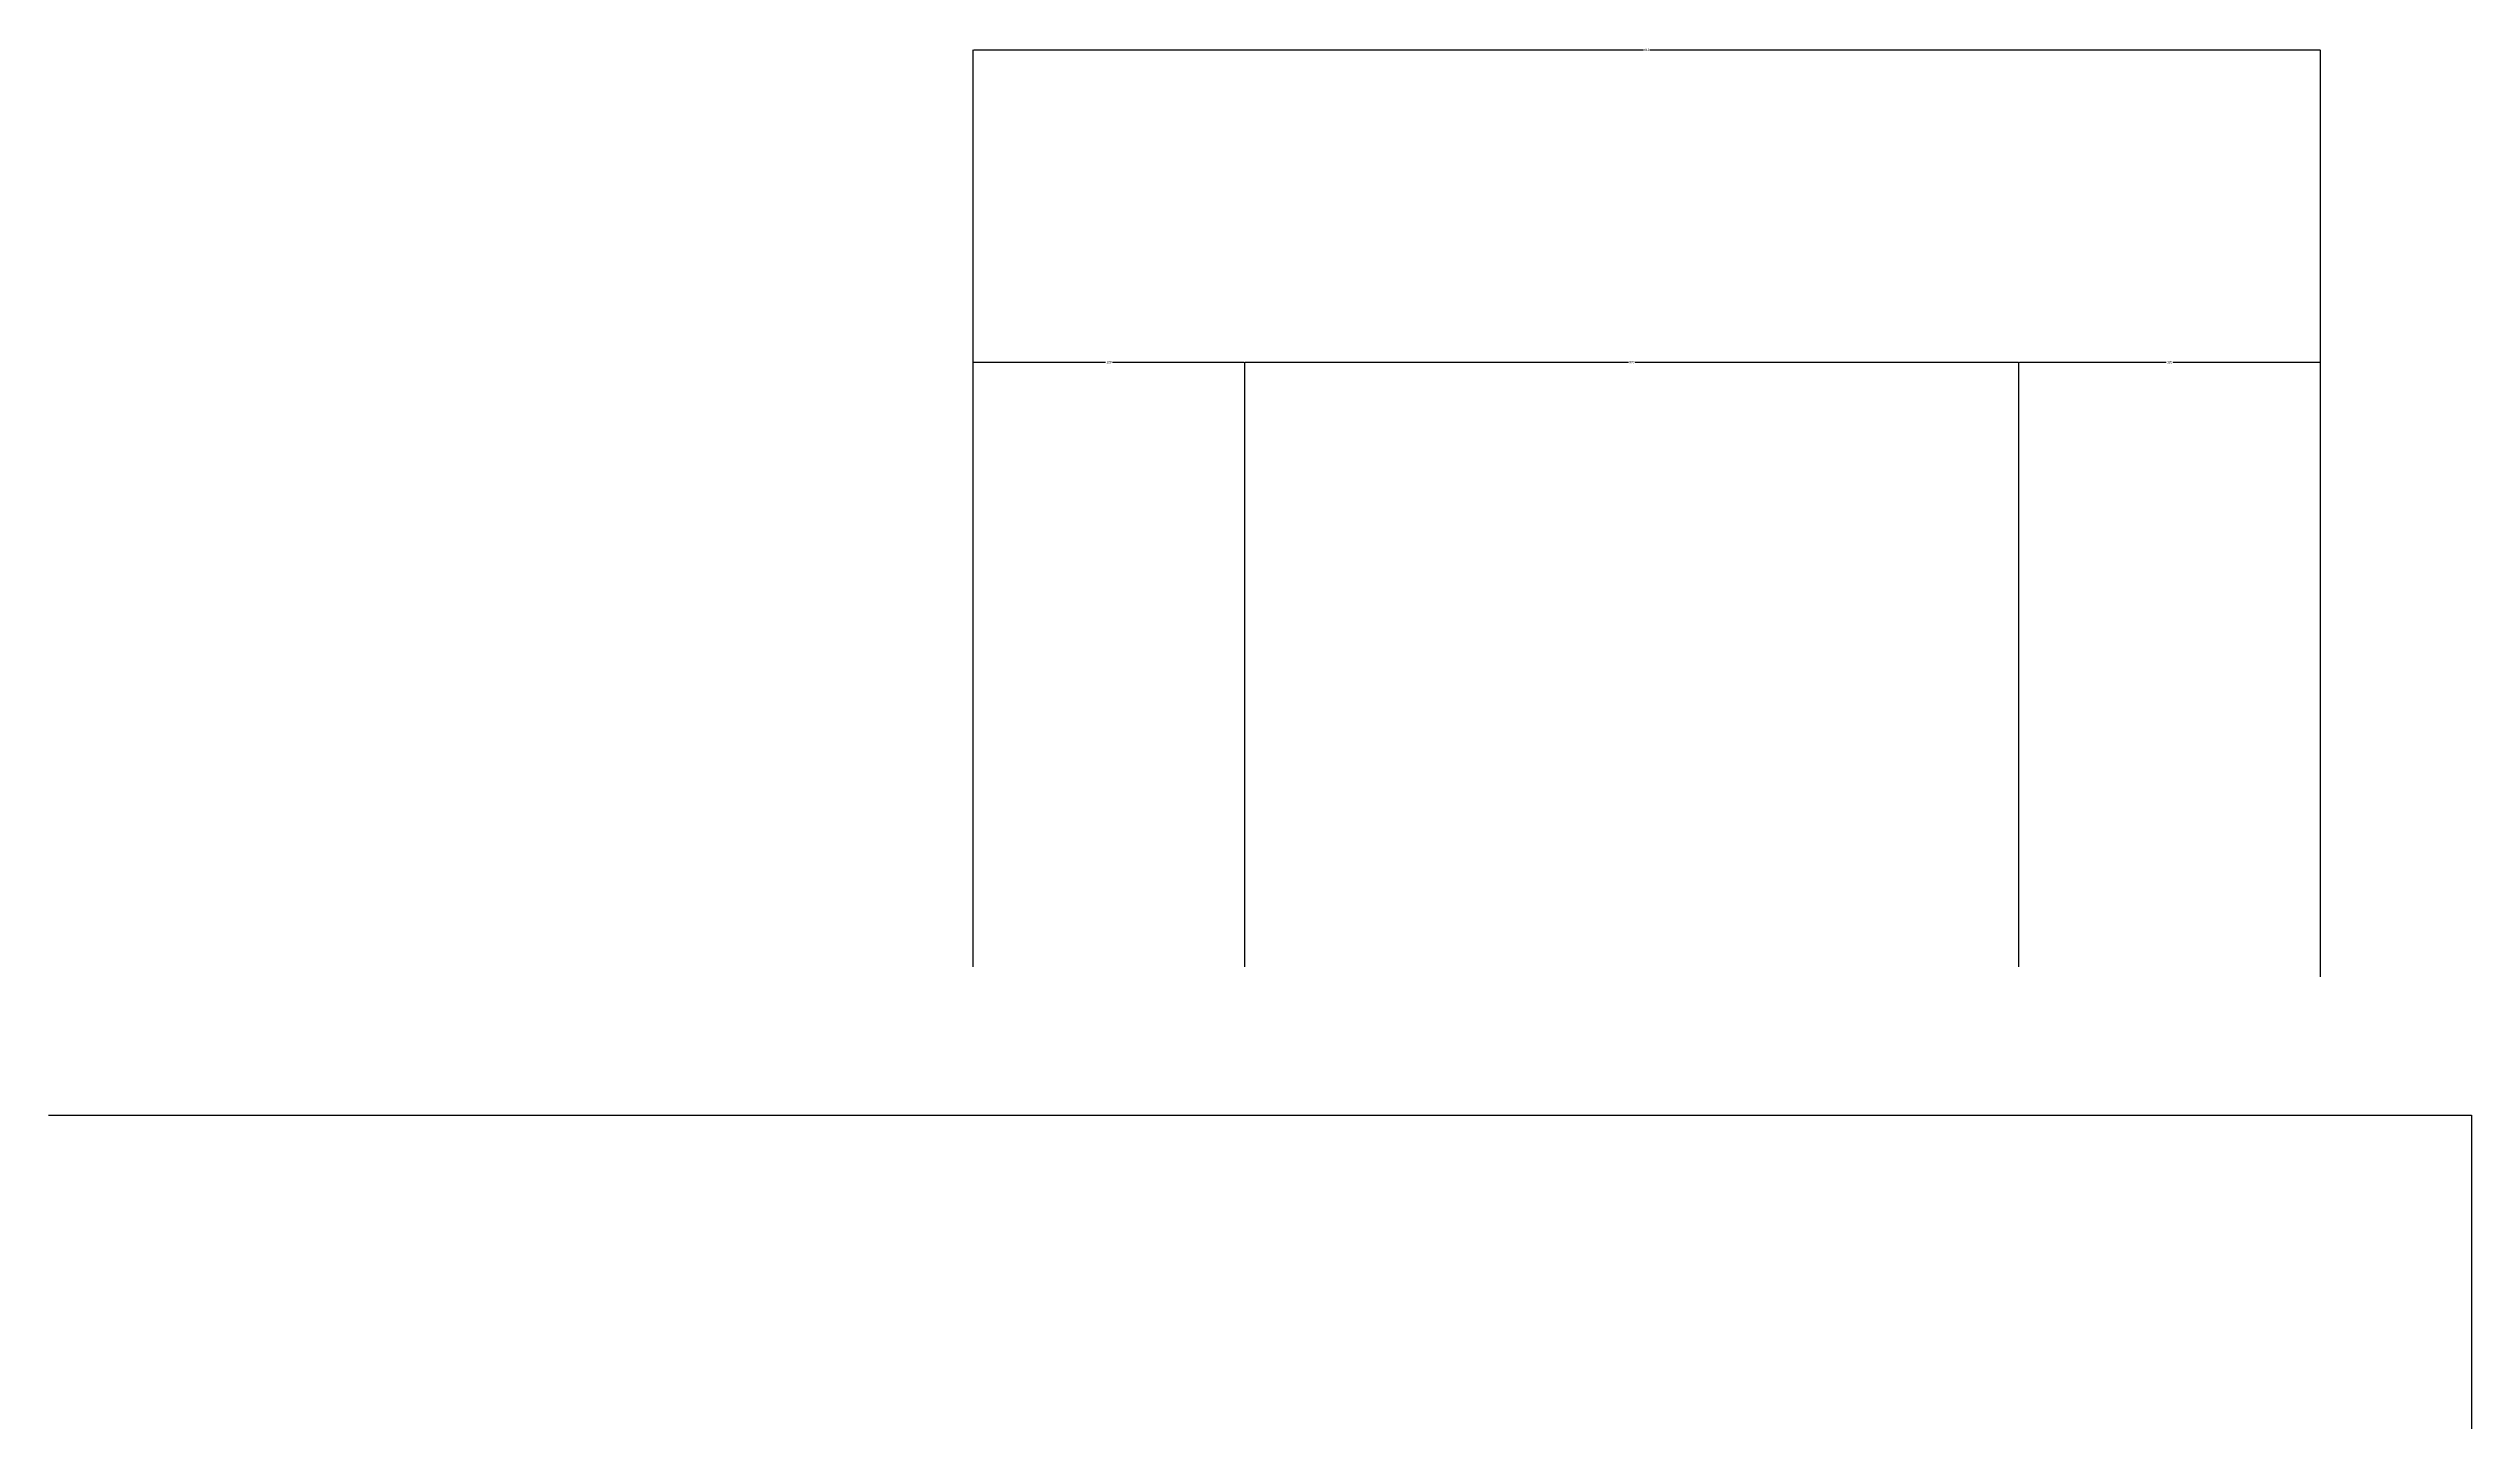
# Model space of a CAD drawing. Header units: metres. Extents: x 12344 to 15640, y 19388 to 21151.
# Drawn here: x 12451 to 13514, y 20548 to 21151 of the extents above; entities that cross this region are included whole.
import ezdxf

# ---------------------------------------------------------------- set-up
doc = ezdxf.new("R2010")
doc.units = ezdxf.units.M
doc.layers.add('PUB_DIM', color=3, linetype='Continuous')
doc.dimstyles.get("Standard").update_dxf_attribs({"dimtxt": 2.5, "dimasz": 2.5, "dimexe": 1.25, "dimexo": 0.625, "dimtad": 1, "dimcen": 2.5, "dimazin": 3, "dimtfac": 1, "dimtmove": 0, "dimatfit": 3})

# ---------------------------------------------------------------- blocks, each defined once
blk = doc.blocks.new('*D1')
for p, q in [((12856.38, 20915.27), (12856.38, 21149.88)), ((12856.63, 21149.88), (13150.37, 21149.88)), ((13153.37, 21149.88), (13447.11, 21149.88)), ((13447.36, 20910.86), (13447.36, 21149.88))]:
    blk.add_line(p, q)
at = {"layer": 'Defpoints'}
for p in [(12856.38, 21149.88), (12856.38, 20915.27), (13447.36, 20910.86)]:
    blk.add_point(p, dxfattribs=at)
at = {"layer": 'PUB_DIM', "insert": (13151.87, 21149.88), "char_height": 1, "attachment_point": 5}
blk.add_mtext('610', dxfattribs=at)
blk = doc.blocks.new('*D2')
for p, q in [((12856.38, 20747.68), (12856.38, 21012.95)), ((12856.63, 21012.95), (12914.415, 21012.95)), ((12917.415, 21012.95), (12975.2, 21012.95)), ((12975.45, 20747.68), (12975.45, 21012.95))]:
    blk.add_line(p, q)
at = {"layer": 'Defpoints'}
for p in [(12856.38, 21012.95), (12856.38, 20747.68), (12975.45, 20747.68)]:
    blk.add_point(p, dxfattribs=at)
at = {"layer": 'PUB_DIM', "insert": (12915.915, 21012.95), "char_height": 1, "attachment_point": 5}
blk.add_mtext('120', dxfattribs=at)
blk = doc.blocks.new('*D7')
for p, q in [((12975.45, 20747.68), (12975.45, 21012.95)), ((12975.7, 21012.95), (13143.75, 21012.95)), ((13146.75, 21012.95), (13314.8, 21012.95)), ((13315.05, 20747.68), (13315.05, 21012.95))]:
    blk.add_line(p, q)
at = {"layer": 'Defpoints'}
for p in [(12975.45, 21012.95), (12975.45, 20747.68), (13315.05, 20747.68)]:
    blk.add_point(p, dxfattribs=at)
at = {"layer": 'PUB_DIM', "insert": (13145.25, 21012.95), "char_height": 1, "attachment_point": 5}
blk.add_mtext('370', dxfattribs=at)
blk = doc.blocks.new('*D8')
for p, q in [((13315.05, 20747.68), (13315.05, 21012.95)), ((13315.3, 21012.95), (13379.705, 21012.95)), ((13382.705, 21012.95), (13447.11, 21012.95)), ((13447.36, 20743.27), (13447.36, 21012.95))]:
    blk.add_line(p, q)
at = {"layer": 'Defpoints'}
for p in [(13315.05, 21012.95), (13315.05, 20747.68), (13447.36, 20743.27)]:
    blk.add_point(p, dxfattribs=at)
at = {"layer": 'PUB_DIM', "insert": (13381.205, 21012.95), "char_height": 1, "attachment_point": 5}
blk.add_mtext('120', dxfattribs=at)

msp = doc.modelspace()

# ---------------------------------------------------------------- linework, layer by layer
for p, q in [((12450.75, 20682.65), (13513.59, 20682.65)), ((13513.59, 20682.65), (13513.59, 19774.11))]:
    msp.add_line(p, q)

# ---------------------------------------------------------------- dimensions: what is measured, and where the dimension line sits
at = {"layer": 'PUB_DIM'}
for base, p1, p2, text, picture, middle in [((12856.38, 21149.88), (12856.38, 20915.27), (13447.36, 20910.86), '610', '*D1', (13151.87, 21149.88)), ((12856.38, 21012.95), (12856.38, 20747.68), (12975.45, 20747.68), '120', '*D2', (12915.915, 21012.95)), ((12975.45, 21012.95), (12975.45, 20747.68), (13315.05, 20747.68), '370', '*D7', (13145.25, 21012.95)), ((13315.05, 21012.95), (13315.05, 20747.68), (13447.36, 20743.27), '120', '*D8', (13381.205, 21012.95))]:
    dim = msp.add_linear_dim(base=base, p1=p1, p2=p2, text=text, dimstyle='Standard', dxfattribs=at)
    dim.commit()
    dim.dimension.update_dxf_attribs({"geometry": picture, "text_midpoint": middle})

doc.saveas('drawing.dxf')
